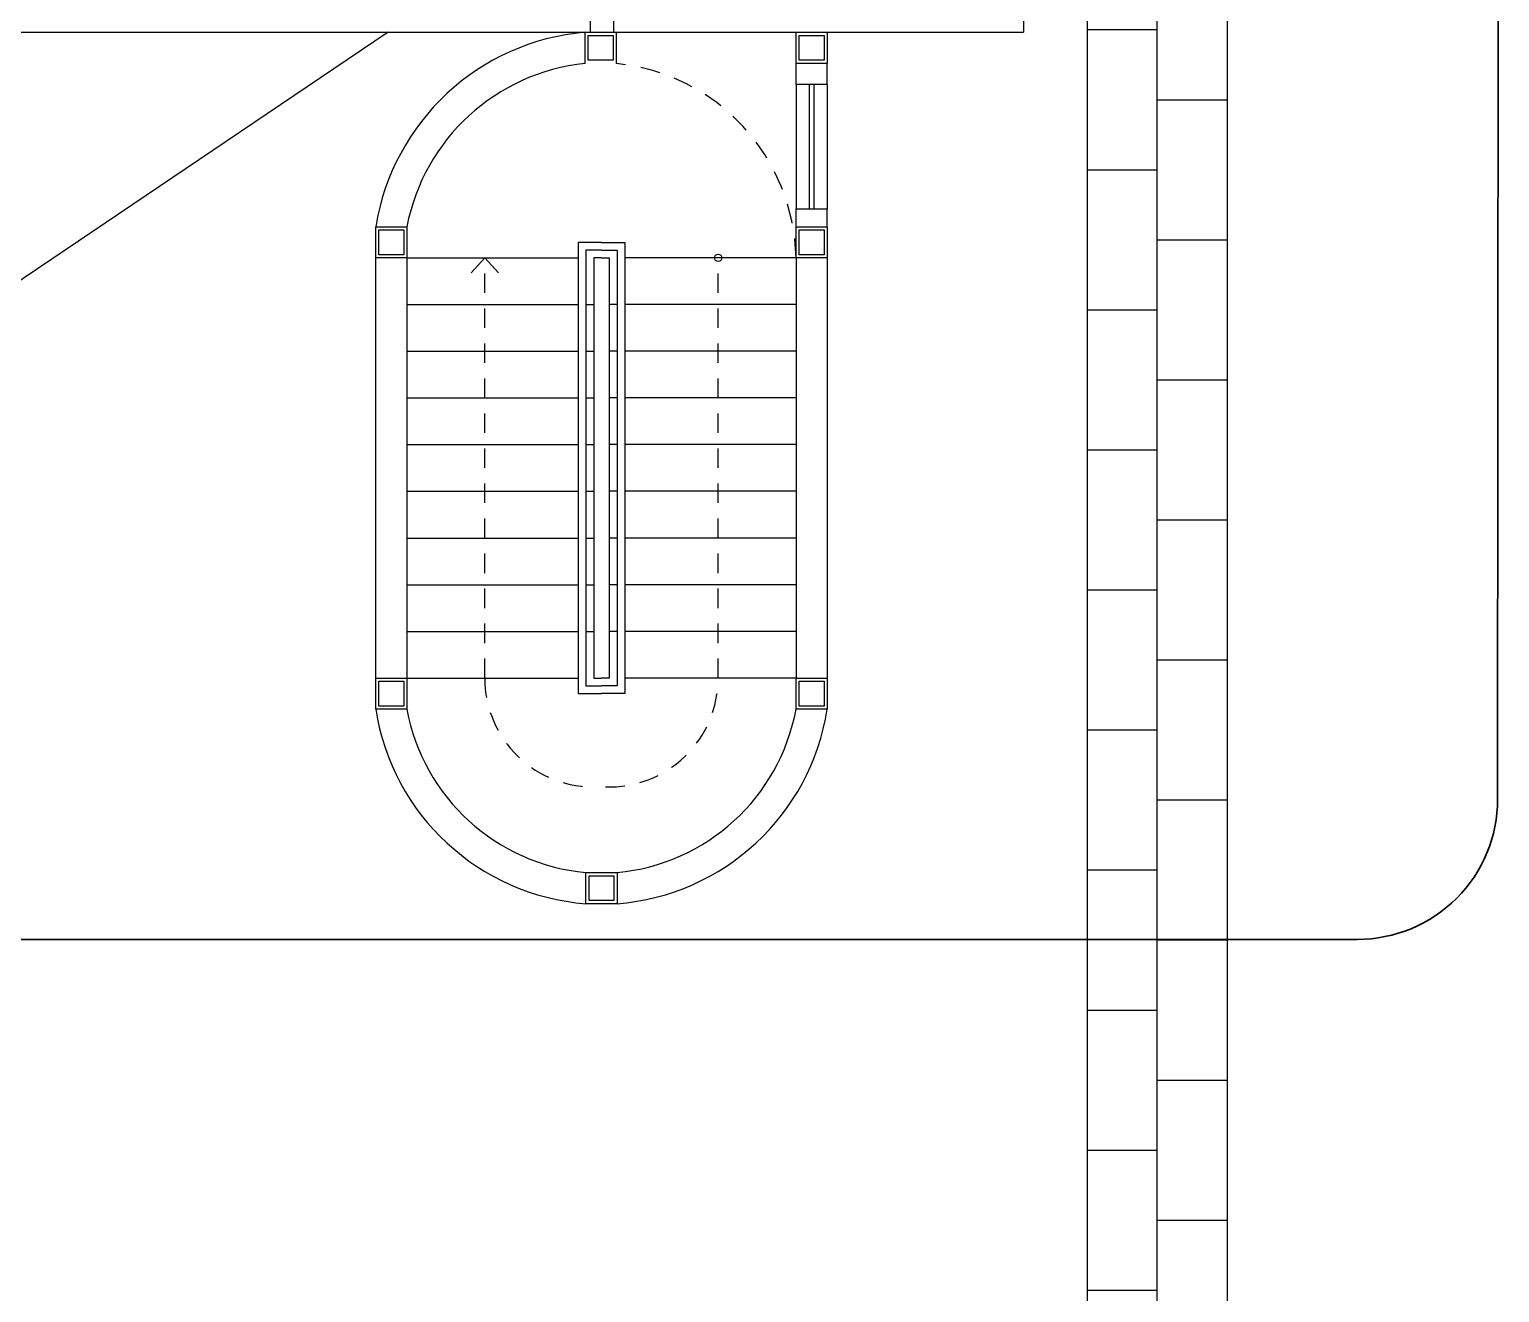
# Model space of a CAD drawing. Header units: metres. Extents: x -331 to 2982, y 362 to 2539.
# Drawn here: x 863.99 to 873.44, y 1616.45 to 1624.56 of the extents above; entities that cross this region are included whole.
import ezdxf

# ---------------------------------------------------------------- set-up
doc = ezdxf.new("R2010")
doc.units = ezdxf.units.M
doc.linetypes.add('HIDDEN2', pattern=[0.1875, 0.125, -0.0625])
doc.layers.get('0').update_dxf_attribs({"color": 251})
for name, color, linetype in [('ALV', 251, 'Continuous'), ('Det', 251, 'Continuous'), ('Pis', 251, 'Continuous'), ('Projeção', 20, 'Continuous'), ('vis', 251, 'Continuous')]:
    doc.layers.add(name, color=color, linetype=linetype)
doc.layers.add('Botoeira_antiga', color=74, linetype='Continuous', lineweight=30)

msp = doc.modelspace()

# ---------------------------------------------------------------- linework, layer by layer
at = {"color": 251}
for q in [(866.8308, 1622.9989), (867.0068, 1622.9989)]:
    msp.add_line((866.9188, 1623.0943), q, dxfattribs=at)
for points in [[(867.5633, 1624.344), (867.5633, 1624.544), (867.7633, 1624.544), (867.7633, 1624.344)], [(867.7688, 1619.1444), (867.7688, 1618.9444), (867.5688, 1618.9444), (867.5688, 1619.1444)]]:
    msp.add_lwpolyline(points, dxfattribs=at)
for points in [[(868.9188, 1624.344), (868.9188, 1624.544), (869.1188, 1624.544), (869.1188, 1624.344)], [(867.5833, 1624.524), (867.7433, 1624.524), (867.7433, 1624.364), (867.5833, 1624.364)], [(869.0988, 1624.524), (869.0988, 1624.364), (868.9388, 1624.364), (868.9388, 1624.524)], [(866.2188, 1623.0943), (866.2188, 1623.2943), (866.4188, 1623.2943), (866.4188, 1623.0943)], [(866.3988, 1623.2743), (866.3988, 1623.1143), (866.2388, 1623.1143), (866.2388, 1623.2743)], [(868.9188, 1623.0943), (868.9188, 1623.2943), (869.1188, 1623.2943), (869.1188, 1623.0943)], [(869.0988, 1623.2743), (869.0988, 1623.1143), (868.9388, 1623.1143), (868.9388, 1623.2743)], [(866.2188, 1620.1943), (866.2188, 1620.3943), (866.4188, 1620.3943), (866.4188, 1620.1943)], [(866.3988, 1620.3743), (866.3988, 1620.2143), (866.2388, 1620.2143), (866.2388, 1620.3743)], [(868.9188, 1620.1943), (868.9188, 1620.3943), (869.1188, 1620.3943), (869.1188, 1620.1943)], [(869.0988, 1620.3743), (869.0988, 1620.2143), (868.9388, 1620.2143), (868.9388, 1620.3743)], [(867.5688, 1619.1443), (867.7688, 1619.1443), (867.7688, 1618.9443), (867.5688, 1618.9443)], [(867.5888, 1619.1244), (867.7488, 1619.1244), (867.7488, 1618.9644), (867.5888, 1618.9644)], [(867.5888, 1619.1243), (867.7488, 1619.1243), (867.7488, 1618.9643), (867.5888, 1618.9643)]]:
    msp.add_lwpolyline(points, close=True, dxfattribs=at)
msp.add_circle((868.4188, 1623.0943), 0.0234, dxfattribs=at)
at = {"layer": 'ALV', "color": 251}
for p, q in [((868.9188, 1624.2093), (868.9188, 1624.344)), ((869.1188, 1624.2093), (869.1188, 1624.344)), ((868.9188, 1623.2943), (868.9188, 1623.4093)), ((869.1188, 1623.2943), (869.1188, 1623.4093)), ((866.2188, 1620.3943), (866.2188, 1623.0943)), ((866.4188, 1623.0943), (866.4188, 1620.3943)), ((867.6688, 1623.0943), (867.6188, 1623.0943)), ((867.6188, 1623.0943), (867.6188, 1620.3943)), ((867.6688, 1623.0943), (867.7188, 1623.0943)), ((867.7188, 1623.0943), (867.7188, 1620.3943)), ((868.9188, 1623.0943), (868.9188, 1620.3943)), ((869.1188, 1623.0943), (869.1188, 1620.3949)), ((867.6188, 1620.3943), (867.6688, 1620.3943)), ((867.7188, 1620.3943), (867.6688, 1620.3943))]:
    msp.add_line(p, q, dxfattribs=at)
for centre, radius, start, end in [((867.6924, 1623.0571), 1.4925, 94.96157, 170.85587), ((867.6984, 1623.0479), 1.3031, 95.9524, 169.10343), ((867.6828, 1620.4216), 1.4816, 188.82579, 265.5857), ((867.688, 1620.4297), 1.2908, 190.50906, 264.70355), ((867.6497, 1620.4297), 1.2908, 275.29645, 349.49094), ((867.6545, 1620.4217), 1.4819, 274.42404, 351.17076)]:
    msp.add_arc(centre, radius, start, end, dxfattribs=at)
at = {"layer": 'Botoeira_antiga'}
msp.add_lwpolyline([(873.4258, 1619.6151), (873.4384, 1638.7551, 0.414214), (872.5384, 1639.6551), (763.3926, 1639.6551, 0.414214), (762.4926, 1638.7551), (762.4801, 1619.6151, 0.414214), (763.3801, 1618.7151), (872.5258, 1618.7151, 0.414214)], format="xyb", close=True, dxfattribs=at)
at = {"layer": 'Det', "color": 251}
for p, q in [((870.789, 1638.5111), (870.789, 1613.6711)), ((871.689, 1638.5111), (871.689, 1613.6711)), ((871.239, 1613.6711), (871.239, 1625.0111)), ((866.299, 1624.5443), (851.609, 1614.6311)), ((870.789, 1624.5611), (871.239, 1624.5611)), ((871.239, 1614.9025), (871.239, 1624.5448)), ((871.239, 1624.1111), (871.689, 1624.1111)), ((870.789, 1623.6611), (871.239, 1623.6611)), ((871.239, 1623.2111), (871.689, 1623.2111)), ((870.789, 1622.7611), (871.239, 1622.7611)), ((871.239, 1622.3111), (871.689, 1622.3111)), ((870.789, 1621.8611), (871.239, 1621.8611)), ((871.239, 1621.4111), (871.689, 1621.4111)), ((870.789, 1620.9611), (871.239, 1620.9611)), ((871.239, 1620.5111), (871.689, 1620.5111)), ((870.789, 1620.0611), (871.239, 1620.0611)), ((871.239, 1619.6111), (871.689, 1619.6111)), ((871.239, 1619.6111), (871.689, 1619.6111)), ((870.789, 1619.1611), (871.239, 1619.1611)), ((871.239, 1618.7111), (871.689, 1618.7111)), ((870.789, 1618.2611), (871.239, 1618.2611)), ((871.239, 1617.8111), (871.689, 1617.8111)), ((870.789, 1617.3611), (871.239, 1617.3611)), ((871.239, 1616.9111), (871.689, 1616.9111)), ((870.789, 1616.4611), (871.239, 1616.4611))]:
    msp.add_line(p, q, dxfattribs=at)
at = {"layer": 'Pis', "color": 251}
for p, q in [((870.379, 1626.3801), (870.379, 1624.5443)), ((870.379, 1626.3801), (870.379, 1624.5443)), ((851.609, 1624.5443), (870.379, 1624.5443)), ((851.609, 1624.5443), (867.7633, 1624.544)), ((866.4188, 1623.0943), (867.5188, 1623.0943)), ((868.9188, 1623.0943), (867.8188, 1623.0943)), ((866.4188, 1622.7943), (867.5188, 1622.7943)), ((867.5688, 1622.7943), (867.6188, 1622.7943)), ((867.7688, 1622.7943), (867.7188, 1622.7943)), ((868.9188, 1622.7943), (867.8188, 1622.7943)), ((866.4188, 1622.4943), (867.5188, 1622.4943)), ((867.5688, 1622.4943), (867.6188, 1622.4943)), ((867.7688, 1622.4943), (867.7188, 1622.4943)), ((868.9188, 1622.4943), (867.8188, 1622.4943)), ((866.4188, 1622.1943), (867.5188, 1622.1943)), ((867.5688, 1622.1943), (867.6188, 1622.1943)), ((867.7688, 1622.1943), (867.7188, 1622.1943)), ((868.9188, 1622.1943), (867.8188, 1622.1943)), ((866.4188, 1621.8943), (867.5188, 1621.8943)), ((867.5688, 1621.8943), (867.6188, 1621.8943)), ((867.7688, 1621.8943), (867.7188, 1621.8943)), ((868.9188, 1621.8943), (867.8188, 1621.8943)), ((866.4188, 1621.5943), (867.5188, 1621.5943)), ((867.5688, 1621.5943), (867.6188, 1621.5943)), ((867.7688, 1621.5943), (867.7188, 1621.5943)), ((868.9188, 1621.5943), (867.8188, 1621.5943)), ((866.4188, 1621.2943), (867.5188, 1621.2943)), ((867.5688, 1621.2943), (867.6188, 1621.2943)), ((867.7688, 1621.2943), (867.7188, 1621.2943)), ((868.9188, 1621.2943), (867.8188, 1621.2943)), ((866.4188, 1620.9943), (867.5188, 1620.9943)), ((867.5688, 1620.9943), (867.6188, 1620.9943)), ((867.7688, 1620.9943), (867.7188, 1620.9943)), ((868.9188, 1620.9943), (867.8188, 1620.9943)), ((866.4188, 1620.6943), (867.5188, 1620.6943)), ((867.5688, 1620.6943), (867.6188, 1620.6943)), ((867.7688, 1620.6943), (867.7188, 1620.6943)), ((868.9188, 1620.6943), (867.8188, 1620.6943)), ((866.4188, 1620.3943), (867.5188, 1620.3943)), ((868.9188, 1620.3943), (867.8188, 1620.3943))]:
    msp.add_line(p, q, dxfattribs=at)
at = {"layer": 'Pis', "color": 251, "linetype": 'HIDDEN2'}
for p, q in [((866.9188, 1620.3943), (866.9188, 1623.0943)), ((868.4188, 1620.3943), (868.4188, 1623.0943))]:
    msp.add_line(p, q, dxfattribs=at)
for centre, radius, start, end in [((867.6392, 1623.0702), 1.2799, 1.07874, 84.43493), ((867.6188, 1620.3943), 0.7, 180, 272.04671), ((867.7188, 1620.3943), 0.7, 267.95329, 0)]:
    msp.add_arc(centre, radius, start, end, dxfattribs=at)
at = {"layer": 'Projeção', "color": 251}
for p, q in [((867.599, 1624.5437), (867.599, 1625.4549)), ((867.749, 1624.5437), (867.749, 1625.4549)), ((868.9188, 1624.2093), (868.9188, 1623.4093)), ((869.1188, 1624.2093), (868.9188, 1624.2093)), ((868.9188, 1624.2093), (868.9188, 1623.4093)), ((869.0038, 1624.2093), (869.0038, 1623.4093)), ((869.0338, 1624.2093), (869.0338, 1623.4093)), ((869.1188, 1624.2093), (869.1188, 1623.4093)), ((868.9188, 1623.4093), (869.1188, 1623.4093))]:
    msp.add_line(p, q, dxfattribs=at)
at = {"layer": 'vis', "color": 251}
for p, q in [((867.5188, 1623.1943), (867.5188, 1620.2943)), ((867.6688, 1623.1943), (867.5188, 1623.1943)), ((867.6688, 1623.1443), (867.5688, 1623.1443)), ((867.5688, 1623.1443), (867.5688, 1620.3443)), ((867.6688, 1623.1943), (867.8188, 1623.1943)), ((867.6688, 1623.1443), (867.7688, 1623.1443)), ((867.7688, 1623.1443), (867.7688, 1620.3443)), ((867.8188, 1623.1943), (867.8188, 1620.2943)), ((867.5188, 1620.2943), (867.6688, 1620.2943)), ((867.5688, 1620.3443), (867.6688, 1620.3443)), ((867.7688, 1620.3443), (867.6688, 1620.3443)), ((867.8188, 1620.2943), (867.6688, 1620.2943))]:
    msp.add_line(p, q, dxfattribs=at)

doc.saveas('drawing.dxf')
